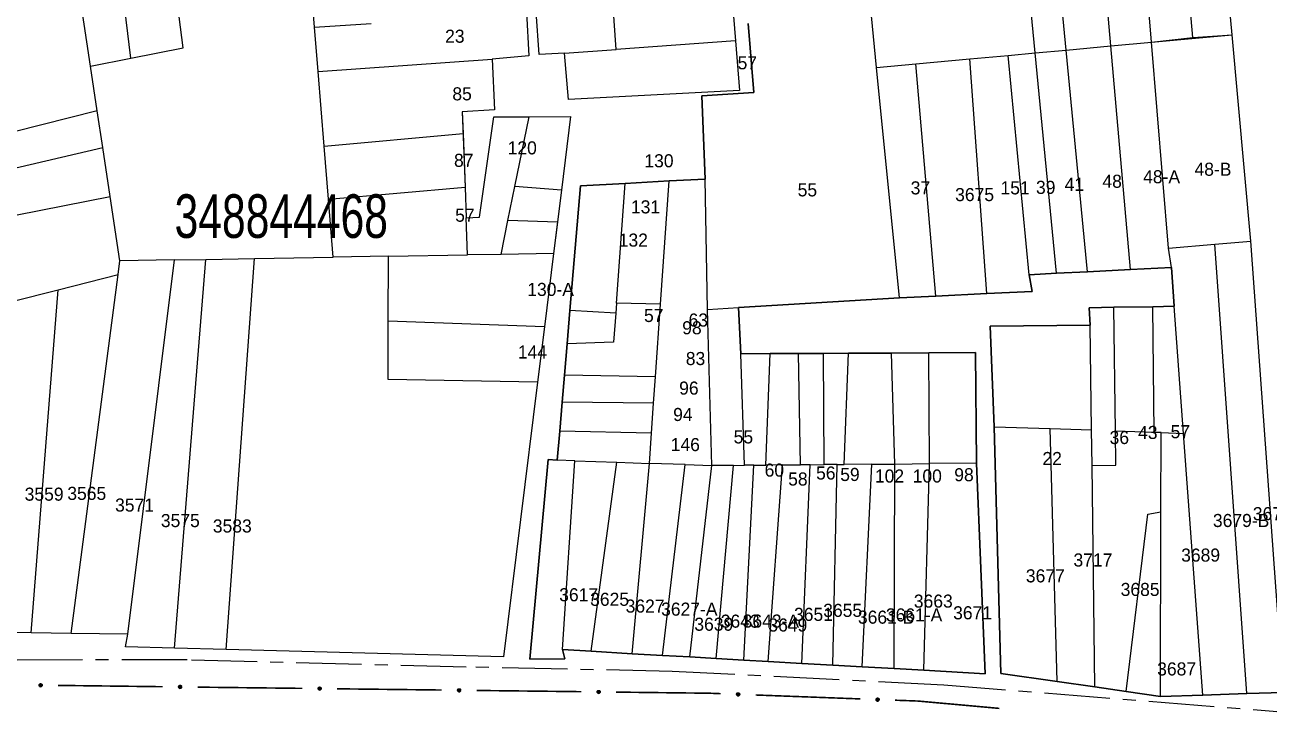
# Model space of a CAD drawing. Extents: x 203851 to 204958, y 4839055 to 4839989.
# Drawn here: x 204450.1 to 204592.8, y 4839189.3 to 4839267.4 of the extents above; entities that cross this region are included whole.
import ezdxf
from ezdxf.enums import TextEntityAlignment as Align

# ---------------------------------------------------------------- set-up
doc = ezdxf.new("R2010")
doc.units = 0
doc.header["$LTSCALE"] = 1.5
doc.header["$MEASUREMENT"] = 0
doc.linetypes.add('TRACO_13', pattern=[8, 5, -1, 1, -1])
for name, color, linetype in [('CD_MALHA_LOTES', 7, 'CONTINUOUS'), ('CD_TXT_QUADRA', 2, 'CONTINUOUS'), ('RU-QUADRA', 210, 'CONTINUOUS'), ('SV-EIXO-RUA-PAV', 20, 'CONTINUOUS'), ('SV-RUA-NAO-PAV', 7, 'CONTINUOUS'), ('Th_NmrPort', 1, 'CONTINUOUS')]:
    doc.layers.add(name, color=color, linetype=linetype)
doc.styles.add('ARIAL', font='ARIAL.SHX')

msp = doc.modelspace()

# ---------------------------------------------------------------- linework, layer by layer
at = {"layer": 'CD_MALHA_LOTES', "linetype": 'Continuous', "flags": 128}
for points in [[(204579.28, 4839265.37), (204574.33, 4839325.18)], [(204584.02, 4839265.94), (204578.8, 4839325.6)], [(204565.95, 4839264.15), (204560.18, 4839323.87)], [(204569.5, 4839264.48), (204563.76, 4839324.2)], [(204574.62, 4839264.95), (204569.36, 4839324.72)], [(204483.3, 4839267.09), (204479.33, 4839316.2)], [(204462.22, 4839263.55), (204456.09, 4839314.14)], [(204468.21, 4839264.75), (204461.81, 4839314.65)], [(204457.61, 4839262.62), (204450.12, 4839312.37)], [(204531.05, 4839272.18), (204531.58, 4839265.53)], [(204588.52, 4839266.22), (204588.06, 4839271.19)], [(204517.88, 4839264.54), (204517.53, 4839269.46)], [(204507.62, 4839268.78), (204507.87, 4839263.83)], [(204509.04, 4839263.98), (204508.72, 4839268.87)], [(204547.74, 4839262.47), (204547.15, 4839268.4)], [(204483.3, 4839267.09), (204489.8, 4839267.54)], [(204483.71, 4839262.03), (204483.3, 4839267.09)], [(204528.1, 4839249.68), (204527.7, 4839259.23), (204533.69, 4839259.62), (204533.01, 4839267.51)], [(204531.58, 4839265.53), (204517.88, 4839264.54)], [(204531.58, 4839265.53), (204532.04, 4839259.86)], [(204574.62, 4839264.95), (204579.28, 4839265.37)], [(204579.28, 4839265.37), (204588.52, 4839266.22)], [(204579.28, 4839265.37), (204584.02, 4839265.94)], [(204581.23, 4839241.75), (204579.28, 4839265.37)], [(204584.02, 4839265.94), (204588.52, 4839266.22)], [(204590.67, 4839242.56), (204588.52, 4839266.22)], [(204462.22, 4839263.55), (204468.21, 4839264.75)], [(204507.87, 4839263.83), (204503.67, 4839263.44)], [(204511.96, 4839264.11), (204509.04, 4839263.98)], [(204511.96, 4839264.11), (204517.88, 4839264.54)], [(204512.41, 4839258.81), (204511.96, 4839264.11)], [(204558.43, 4839263.46), (204562.83, 4839263.86)], [(204562.83, 4839263.86), (204565.95, 4839264.15)], [(204565.24, 4839238.71), (204562.83, 4839263.86)], [(204565.95, 4839264.15), (204569.5, 4839264.48)], [(204568.39, 4839238.87), (204565.95, 4839264.15)], [(204569.5, 4839264.48), (204574.62, 4839264.95)], [(204571.94, 4839239.05), (204569.5, 4839264.48)], [(204576.88, 4839239.29), (204574.62, 4839264.95)], [(204457.61, 4839262.62), (204462.22, 4839263.55)], [(204458.38, 4839257.52), (204457.61, 4839262.62)], [(204483.71, 4839262.03), (204503.67, 4839263.44)], [(204503.67, 4839263.44), (204503.93, 4839257.62)], [(204547.74, 4839262.47), (204552.26, 4839262.89)], [(204550.39, 4839236.06), (204547.74, 4839262.47)], [(204552.26, 4839262.89), (204558.43, 4839263.46)], [(204554.55, 4839236.26), (204552.26, 4839262.89)], [(204560.39, 4839236.54), (204558.43, 4839263.46)], [(204484.4, 4839253.46), (204483.71, 4839262.03)], [(204532.04, 4839259.86), (204512.41, 4839258.81)], [(204458.38, 4839257.52), (204448.85, 4839255.1)], [(204459.02, 4839253.29), (204458.38, 4839257.52)], [(204503.93, 4839257.62), (204500.24, 4839257.4)], [(204500.24, 4839257.4), (204500.33, 4839254.92)], [(204502.22, 4839245.29), (204503.85, 4839256.81)], [(204503.85, 4839256.81), (204507.89, 4839256.82)], [(204506.27, 4839248.81), (204507.89, 4839256.82)], [(204507.89, 4839256.82), (204512.65, 4839256.84)], [(204512.65, 4839256.84), (204511.6, 4839248.39)], [(204484.4, 4839253.46), (204500.33, 4839254.92)], [(204500.33, 4839254.92), (204500.55, 4839248.75)], [(204402.59, 4839240.11), (204459.02, 4839253.29)], [(204459.86, 4839247.69), (204459.02, 4839253.29)], [(204484.89, 4839247.39), (204484.4, 4839253.46)], [(204518.93, 4839249.18), (204523.98, 4839249.46)], [(204522.97, 4839235.33), (204523.98, 4839249.46)], [(204523.98, 4839249.46), (204528.1, 4839249.68)], [(204528.36, 4839234.71), (204528.1, 4839249.68)], [(204484.89, 4839247.39), (204500.55, 4839248.75)], [(204500.55, 4839248.75), (204500.68, 4839245.25)], [(204505.48, 4839244.92), (204506.27, 4839248.81)], [(204511.6, 4839248.39), (204506.27, 4839248.81)], [(204511.6, 4839248.39), (204511.15, 4839244.74)], [(204512.59, 4839234.61), (204513.81, 4839248.91), (204518.93, 4839249.18)], [(204517.92, 4839235.46), (204518.93, 4839249.18)], [(204403.01, 4839236.49), (204459.86, 4839247.69)], [(204460.97, 4839240.31), (204459.86, 4839247.69)], [(204485.43, 4839240.72), (204484.89, 4839247.39)], [(204500.68, 4839245.25), (204502.22, 4839245.29)], [(204500.84, 4839240.97), (204500.68, 4839245.25)], [(204504.7, 4839241.03), (204505.48, 4839244.92)], [(204511.15, 4839244.74), (204505.48, 4839244.92)], [(204511.15, 4839244.74), (204510.7, 4839241.13)], [(204586.55, 4839242.21), (204590.67, 4839242.56)], [(204594.41, 4839190.79), (204590.67, 4839242.56)], [(204491.76, 4839240.82), (204500.84, 4839240.97)], [(204504.7, 4839241.03), (204500.84, 4839240.97)], [(204510.7, 4839241.13), (204504.7, 4839241.03)], [(204510.7, 4839241.13), (204509.66, 4839232.73)], [(204581.23, 4839241.75), (204586.55, 4839242.21)], [(204581.58, 4839239.53), (204581.23, 4839241.75)], [(204590.21, 4839190.65), (204586.55, 4839242.21)], [(204460.77, 4839238.72), (204460.97, 4839240.31)], [(204467.22, 4839240.41), (204460.97, 4839240.31)], [(204461.88, 4839197.45), (204467.22, 4839240.41)], [(204467.22, 4839240.41), (204470.82, 4839240.47)], [(204467.25, 4839195.88), (204470.82, 4839240.47)], [(204470.82, 4839240.47), (204476.41, 4839240.57)], [(204473.15, 4839195.72), (204476.41, 4839240.57)], [(204476.41, 4839240.57), (204485.43, 4839240.72)], [(204491.76, 4839240.82), (204485.43, 4839240.72)], [(204491.74, 4839233.38), (204491.76, 4839240.82)], [(204581.58, 4839239.53), (204576.88, 4839239.29)], [(204581.87, 4839235.08), (204581.58, 4839239.53)], [(204453.9, 4839236.97), (204460.77, 4839238.72)], [(204455.4, 4839197.55), (204460.77, 4839238.72)], [(204565.24, 4839238.71), (204565.58, 4839236.8), (204560.39, 4839236.54)], [(204568.39, 4839238.87), (204565.24, 4839238.71)], [(204571.94, 4839239.05), (204568.39, 4839238.87)], [(204576.88, 4839239.29), (204571.94, 4839239.05)], [(204448.58, 4839235.62), (204453.9, 4839236.97)], [(204450.81, 4839197.62), (204453.9, 4839236.97)], [(204517.92, 4839235.46), (204517.83, 4839234.28)], [(204522.97, 4839235.33), (204517.92, 4839235.46)], [(204522.38, 4839226.98), (204522.97, 4839235.33)], [(204550.39, 4839236.06), (204531.91, 4839234.93)], [(204554.55, 4839236.26), (204550.39, 4839236.06)], [(204560.39, 4839236.54), (204554.55, 4839236.26)], [(204512.26, 4839230.79), (204512.59, 4839234.61)], [(204517.83, 4839234.28), (204517.59, 4839230.98), (204512.26, 4839230.79)], [(204517.83, 4839234.28), (204512.59, 4839234.61)], [(204528.36, 4839234.71), (204531.91, 4839234.93)], [(204528.84, 4839216.81), (204528.36, 4839234.71)], [(204531.91, 4839234.93), (204532.17, 4839229.63)], [(204572.26, 4839232.9), (204572.12, 4839234.92), (204574.97, 4839234.97)], [(204574.97, 4839234.97), (204579.45, 4839235.04)], [(204575.15, 4839220.77), (204574.97, 4839234.97)], [(204579.45, 4839235.04), (204581.87, 4839235.08)], [(204579.59, 4839220.62), (204579.45, 4839235.04)], [(204582.95, 4839220.5), (204581.87, 4839235.08)], [(204491.72, 4839226.7), (204491.74, 4839233.38)], [(204509.66, 4839232.73), (204491.74, 4839233.38)], [(204509.66, 4839232.73), (204508.87, 4839226.38)], [(204560.76, 4839232.79), (204572.26, 4839232.9)], [(204561.23, 4839221.27), (204560.76, 4839232.79)], [(204572.41, 4839220.91), (204572.26, 4839232.9)], [(204511.95, 4839227.17), (204512.26, 4839230.79)], [(204532.17, 4839229.63), (204535.55, 4839229.65)], [(204532.59, 4839216.84), (204532.17, 4839229.63)], [(204535.04, 4839216.86), (204535.55, 4839229.65)], [(204535.55, 4839229.65), (204538.79, 4839229.67)], [(204538.79, 4839229.67), (204541.68, 4839229.68)], [(204539.04, 4839216.9), (204538.79, 4839229.67)], [(204541.68, 4839229.68), (204544.54, 4839229.7)], [(204541.74, 4839216.92), (204541.68, 4839229.68)], [(204544.05, 4839216.94), (204544.54, 4839229.7)], [(204544.54, 4839229.7), (204549.47, 4839229.72)], [(204549.47, 4839229.72), (204553.73, 4839229.74)], [(204549.84, 4839216.99), (204549.47, 4839229.72)], [(204553.73, 4839229.74), (204559.08, 4839229.77)], [(204553.8, 4839217.03), (204553.73, 4839229.74)], [(204559.08, 4839229.77), (204559.19, 4839217.08)], [(204508.87, 4839226.38), (204491.72, 4839226.7)], [(204511.69, 4839224.08), (204511.95, 4839227.17)], [(204522.38, 4839226.98), (204511.95, 4839227.17)], [(204522.16, 4839223.96), (204522.38, 4839226.98)], [(204508.87, 4839226.38), (204504.97, 4839194.88)], [(204511.41, 4839220.74), (204511.69, 4839224.08)], [(204522.16, 4839223.96), (204511.69, 4839224.08)], [(204521.92, 4839220.51), (204522.16, 4839223.96)], [(204568.47, 4839192.03), (204562, 4839192.95), (204561.23, 4839221.27)], [(204561.23, 4839221.27), (204567.67, 4839221.06)], [(204567.67, 4839221.06), (204572.41, 4839220.91)], [(204568.47, 4839192.03), (204567.67, 4839221.06)], [(204572.46, 4839216.81), (204572.41, 4839220.91)], [(204511.12, 4839217.43), (204511.41, 4839220.74)], [(204521.92, 4839220.51), (204511.41, 4839220.74)], [(204521.7, 4839217.06), (204521.92, 4839220.51)], [(204572.46, 4839216.81), (204575.2, 4839216.87), (204575.15, 4839220.77)], [(204579.59, 4839220.62), (204575.15, 4839220.77)], [(204580.37, 4839220.59), (204579.59, 4839220.62)], [(204580.35, 4839211.52), (204580.37, 4839220.59)], [(204580.37, 4839220.59), (204582.95, 4839220.5)], [(204585.17, 4839190.48), (204582.95, 4839220.5)], [(204508, 4839194.6), (204510.07, 4839217.51), (204511.12, 4839217.43)], [(204513.14, 4839217.36), (204511.12, 4839217.43)], [(204511.73, 4839195.69), (204513.14, 4839217.36)], [(204513.14, 4839217.36), (204517.95, 4839217.19)], [(204515.03, 4839195.5), (204517.95, 4839217.19)], [(204517.95, 4839217.19), (204521.7, 4839217.06)], [(204519.73, 4839195.23), (204521.7, 4839217.03)], [(204525.8, 4839216.92), (204521.7, 4839217.06)], [(204521.7, 4839217.03), (204521.7, 4839217.06)], [(204523.19, 4839195.03), (204525.8, 4839216.92)], [(204525.8, 4839216.92), (204528.84, 4839216.81)], [(204526.35, 4839194.85), (204528.84, 4839216.81)], [(204531.34, 4839216.83), (204528.84, 4839216.81)], [(204529.34, 4839194.68), (204531.34, 4839216.83)], [(204531.34, 4839216.83), (204532.59, 4839216.84)], [(204532.53, 4839194.5), (204533.69, 4839216.85)], [(204533.69, 4839216.85), (204532.59, 4839216.84)], [(204533.69, 4839216.85), (204535.04, 4839216.86)], [(204536.95, 4839216.88), (204535.04, 4839216.86)], [(204535.33, 4839194.34), (204536.95, 4839216.88)], [(204536.95, 4839216.88), (204539.04, 4839216.9)], [(204540.14, 4839216.91), (204539.04, 4839216.9)], [(204539.16, 4839194.12), (204540.14, 4839216.91)], [(204540.14, 4839216.91), (204541.74, 4839216.92)], [(204543.24, 4839216.94), (204541.74, 4839216.92)], [(204542.74, 4839193.91), (204543.24, 4839216.94)], [(204543.24, 4839216.94), (204544.05, 4839216.94)], [(204547.2, 4839216.97), (204544.05, 4839216.94)], [(204546.08, 4839193.72), (204547.2, 4839216.97)], [(204547.2, 4839216.97), (204549.84, 4839216.99)], [(204549.78, 4839193.51), (204549.84, 4839216.99)], [(204549.84, 4839216.99), (204553.8, 4839217.03)], [(204559.19, 4839217.08), (204560.2, 4839192.91), (204553.18, 4839193.32)], [(204553.18, 4839193.32), (204553.8, 4839217.03)], [(204559.19, 4839217.08), (204553.8, 4839217.03)], [(204572.78, 4839191.41), (204572.46, 4839216.81)], [(204576.38, 4839190.89), (204578.87, 4839211.24), (204580.35, 4839211.52)], [(204580.31, 4839190.32), (204580.35, 4839211.52)], [(204450.81, 4839197.62), (204446.23, 4839197.69)], [(204455.4, 4839197.55), (204450.81, 4839197.62)], [(204461.88, 4839197.45), (204455.4, 4839197.55)], [(204461.61, 4839196.03), (204461.88, 4839197.45)], [(204467.25, 4839195.88), (204461.61, 4839196.03)], [(204473.15, 4839195.72), (204467.25, 4839195.88)], [(204504.97, 4839194.88), (204473.15, 4839195.72)], [(204511.73, 4839195.69), (204512, 4839194.63), (204508, 4839194.6)], [(204515.03, 4839195.5), (204511.73, 4839195.69)], [(204519.73, 4839195.23), (204515.03, 4839195.5)], [(204523.19, 4839195.03), (204519.73, 4839195.23)], [(204526.35, 4839194.85), (204523.19, 4839195.03)], [(204529.34, 4839194.68), (204526.35, 4839194.85)], [(204532.53, 4839194.5), (204529.34, 4839194.68)], [(204535.33, 4839194.34), (204532.53, 4839194.5)], [(204539.16, 4839194.12), (204535.33, 4839194.34)], [(204542.74, 4839193.91), (204539.16, 4839194.12)], [(204546.08, 4839193.72), (204542.74, 4839193.91)], [(204549.78, 4839193.51), (204546.08, 4839193.72)], [(204553.18, 4839193.32), (204549.78, 4839193.51)], [(204572.78, 4839191.41), (204568.47, 4839192.03)], [(204576.38, 4839190.89), (204572.78, 4839191.41)], [(204580.31, 4839190.32), (204576.38, 4839190.89)], [(204585.17, 4839190.48), (204580.31, 4839190.32)], [(204590.21, 4839190.65), (204585.17, 4839190.48)], [(204594.41, 4839190.79), (204590.21, 4839190.65)]]:
    msp.add_lwpolyline(points, dxfattribs=at)
at = {"layer": 'RU-QUADRA', "linetype": 'Continuous', "flags": 128}
for points in [[(204531.05, 4839272.18), (204531.58, 4839265.53), (204532.04, 4839259.86), (204512.41, 4839258.81), (204511.96, 4839264.11), (204509.04, 4839263.98), (204508.72, 4839268.87)], [(204507.62, 4839268.78), (204507.87, 4839263.83), (204503.67, 4839263.44), (204503.93, 4839257.62), (204500.24, 4839257.4), (204500.55, 4839248.75), (204500.68, 4839245.25), (204502.22, 4839245.29), (204503.85, 4839256.81), (204507.89, 4839256.82), (204512.65, 4839256.84), (204511.6, 4839248.39), (204510.7, 4839241.13), (204509.66, 4839232.73), (204508.87, 4839226.38), (204504.97, 4839194.88), (204473.15, 4839195.72), (204467.25, 4839195.88), (204461.61, 4839196.03), (204461.88, 4839197.45), (204455.4, 4839197.55), (204450.81, 4839197.62), (204446.23, 4839197.69)], [(204533.01, 4839267.51), (204533.69, 4839259.62), (204527.7, 4839259.23), (204528.1, 4839249.68), (204523.98, 4839249.46), (204518.93, 4839249.18), (204513.81, 4839248.91), (204512.59, 4839234.61), (204512.26, 4839230.79), (204511.95, 4839227.17), (204511.69, 4839224.08), (204511.41, 4839220.74), (204511.12, 4839217.43), (204510.07, 4839217.51), (204508, 4839194.6), (204512, 4839194.63), (204511.73, 4839195.69), (204515.03, 4839195.5), (204519.73, 4839195.23), (204523.19, 4839195.03), (204526.35, 4839194.85), (204529.34, 4839194.68), (204532.53, 4839194.5), (204535.33, 4839194.34), (204539.16, 4839194.12), (204542.74, 4839193.91), (204546.08, 4839193.72), (204549.78, 4839193.51), (204553.18, 4839193.32), (204560.2, 4839192.91), (204559.19, 4839217.08), (204559.08, 4839229.77), (204553.73, 4839229.74), (204549.47, 4839229.72), (204544.54, 4839229.7), (204541.68, 4839229.68), (204538.79, 4839229.67), (204535.55, 4839229.65), (204532.17, 4839229.63), (204531.91, 4839234.93), (204550.39, 4839236.06), (204554.55, 4839236.26), (204560.39, 4839236.54), (204565.58, 4839236.8), (204565.24, 4839238.71), (204568.39, 4839238.87), (204571.94, 4839239.05), (204576.88, 4839239.29), (204581.58, 4839239.53), (204581.87, 4839235.08), (204579.45, 4839235.04), (204574.97, 4839234.97), (204572.12, 4839234.92), (204572.26, 4839232.9), (204560.76, 4839232.79), (204561.23, 4839221.27), (204562, 4839192.95), (204568.47, 4839192.03), (204572.78, 4839191.41), (204576.38, 4839190.89), (204580.31, 4839190.32), (204585.17, 4839190.48), (204590.21, 4839190.65), (204594.41, 4839190.79)]]:
    msp.add_lwpolyline(points, dxfattribs=at)
at = {"layer": 'SV-EIXO-RUA-PAV'}
for points in [[(204451.74, 4839191.72), (204451.78, 4839191.76), (204451.81, 4839191.78), (204451.85, 4839191.79), (204451.88, 4839191.79), (204451.92, 4839191.79), (204451.95, 4839191.78), (204451.99, 4839191.75), (204452.02, 4839191.72), (204452.04, 4839191.68), (204452.06, 4839191.65), (204452.06, 4839191.61), (204452.06, 4839191.58), (204452.04, 4839191.54), (204452.02, 4839191.51), (204451.99, 4839191.47), (204451.95, 4839191.45), (204451.91, 4839191.44), (204451.88, 4839191.44), (204451.84, 4839191.44), (204451.81, 4839191.45), (204451.77, 4839191.47), (204451.74, 4839191.51), (204451.72, 4839191.55), (204451.71, 4839191.58), (204451.71, 4839191.62), (204451.71, 4839191.65), (204451.72, 4839191.69), (204451.74, 4839191.72)], [(204467.74, 4839191.53), (204467.77, 4839191.56), (204467.81, 4839191.59), (204467.85, 4839191.6), (204467.88, 4839191.6), (204467.92, 4839191.6), (204467.95, 4839191.58), (204467.99, 4839191.56), (204468.02, 4839191.53), (204468.04, 4839191.49), (204468.05, 4839191.45), (204468.06, 4839191.42), (204468.05, 4839191.39), (204468.04, 4839191.35), (204468.02, 4839191.31), (204467.98, 4839191.28), (204467.95, 4839191.26), (204467.91, 4839191.25), (204467.88, 4839191.25), (204467.84, 4839191.25), (204467.81, 4839191.26), (204467.77, 4839191.28), (204467.74, 4839191.32), (204467.72, 4839191.35), (204467.71, 4839191.39), (204467.7, 4839191.42), (204467.71, 4839191.46), (204467.72, 4839191.49), (204467.74, 4839191.53)], [(204483.74, 4839191.34), (204483.77, 4839191.37), (204483.81, 4839191.4), (204483.85, 4839191.41), (204483.88, 4839191.41), (204483.92, 4839191.4), (204483.95, 4839191.39), (204483.99, 4839191.37), (204484.02, 4839191.34), (204484.04, 4839191.3), (204484.05, 4839191.26), (204484.06, 4839191.23), (204484.05, 4839191.19), (204484.04, 4839191.16), (204484.02, 4839191.12), (204483.98, 4839191.09), (204483.95, 4839191.07), (204483.91, 4839191.06), (204483.88, 4839191.05), (204483.84, 4839191.06), (204483.81, 4839191.07), (204483.77, 4839191.09), (204483.74, 4839191.13), (204483.71, 4839191.16), (204483.7, 4839191.2), (204483.7, 4839191.23), (204483.71, 4839191.27), (204483.72, 4839191.3), (204483.74, 4839191.34)], [(204499.74, 4839191.15), (204499.77, 4839191.18), (204499.81, 4839191.2), (204499.85, 4839191.21), (204499.88, 4839191.21), (204499.91, 4839191.21), (204499.95, 4839191.2), (204499.98, 4839191.18), (204500.02, 4839191.15), (204500.04, 4839191.11), (204500.05, 4839191.07), (204500.06, 4839191.04), (204500.05, 4839191), (204500.04, 4839190.97), (204500.02, 4839190.93), (204499.98, 4839190.9), (204499.95, 4839190.87), (204499.91, 4839190.86), (204499.87, 4839190.86), (204499.84, 4839190.87), (204499.8, 4839190.88), (204499.77, 4839190.9), (204499.74, 4839190.93), (204499.71, 4839190.97), (204499.7, 4839191), (204499.7, 4839191.04), (204499.7, 4839191.08), (204499.71, 4839191.11), (204499.74, 4839191.15)], [(204515.74, 4839190.95), (204515.77, 4839190.99), (204515.81, 4839191.01), (204515.84, 4839191.02), (204515.88, 4839191.02), (204515.91, 4839191.02), (204515.95, 4839191.01), (204515.98, 4839190.99), (204516.02, 4839190.95), (204516.04, 4839190.91), (204516.05, 4839190.88), (204516.05, 4839190.84), (204516.05, 4839190.81), (204516.04, 4839190.77), (204516.02, 4839190.74), (204515.98, 4839190.7), (204515.94, 4839190.68), (204515.91, 4839190.67), (204515.87, 4839190.67), (204515.84, 4839190.67), (204515.8, 4839190.69), (204515.77, 4839190.71), (204515.73, 4839190.74), (204515.71, 4839190.78), (204515.7, 4839190.81), (204515.7, 4839190.85), (204515.7, 4839190.88), (204515.71, 4839190.92), (204515.74, 4839190.95)], [(204531.74, 4839190.68), (204531.77, 4839190.72), (204531.81, 4839190.74), (204531.85, 4839190.75), (204531.88, 4839190.75), (204531.91, 4839190.74), (204531.95, 4839190.73), (204531.98, 4839190.71), (204532.02, 4839190.68), (204532.04, 4839190.64), (204532.05, 4839190.6), (204532.05, 4839190.56), (204532.05, 4839190.53), (204532.03, 4839190.5), (204532.01, 4839190.46), (204531.97, 4839190.43), (204531.94, 4839190.41), (204531.9, 4839190.4), (204531.87, 4839190.4), (204531.83, 4839190.4), (204531.8, 4839190.41), (204531.76, 4839190.44), (204531.73, 4839190.47), (204531.71, 4839190.51), (204531.7, 4839190.54), (204531.7, 4839190.58), (204531.7, 4839190.61), (204531.71, 4839190.65), (204531.74, 4839190.68)], [(204547.73, 4839190.08), (204547.76, 4839190.12), (204547.8, 4839190.14), (204547.83, 4839190.15), (204547.87, 4839190.15), (204547.9, 4839190.14), (204547.94, 4839190.13), (204547.97, 4839190.11), (204548.01, 4839190.07), (204548.03, 4839190.03), (204548.04, 4839190), (204548.04, 4839189.96), (204548.04, 4839189.93), (204548.02, 4839189.89), (204548, 4839189.86), (204547.96, 4839189.83), (204547.93, 4839189.8), (204547.89, 4839189.8), (204547.85, 4839189.79), (204547.82, 4839189.8), (204547.79, 4839189.81), (204547.75, 4839189.83), (204547.72, 4839189.87), (204547.7, 4839189.91), (204547.69, 4839189.94), (204547.69, 4839189.98), (204547.69, 4839190.01), (204547.7, 4839190.05), (204547.73, 4839190.08)]]:
    msp.add_lwpolyline(points, close=True, dxfattribs=at)
for points in [[(204451.71, 4839191.65), (204452.04, 4839191.68)], [(204451.71, 4839191.63), (204452.05, 4839191.67)], [(204451.71, 4839191.62), (204452.06, 4839191.65)], [(204451.71, 4839191.6), (204452.06, 4839191.63)], [(204451.71, 4839191.58), (204452.06, 4839191.61)], [(204451.72, 4839191.69), (204452.02, 4839191.72)], [(204451.72, 4839191.67), (204452.03, 4839191.7)], [(204451.72, 4839191.56), (204452.05, 4839191.59)], [(204451.72, 4839191.55), (204452.06, 4839191.58)], [(204451.73, 4839191.7), (204452, 4839191.74)], [(204451.73, 4839191.53), (204452.04, 4839191.56)], [(204451.74, 4839191.72), (204451.99, 4839191.75)], [(204451.74, 4839191.51), (204452.04, 4839191.54)], [(204451.76, 4839191.74), (204451.96, 4839191.77)], [(204451.76, 4839191.49), (204452.03, 4839191.52)], [(204451.77, 4839191.47), (204452.02, 4839191.51)], [(204451.78, 4839191.76), (204451.95, 4839191.78)], [(204451.8, 4839191.77), (204451.93, 4839191.78)], [(204451.8, 4839191.47), (204452, 4839191.49)], [(204451.81, 4839191.78), (204451.92, 4839191.79)], [(204451.81, 4839191.45), (204451.99, 4839191.47)], [(204451.83, 4839191.45), (204451.96, 4839191.46)], [(204451.84, 4839191.44), (204451.95, 4839191.45)], [(204467.7, 4839191.42), (204468.05, 4839191.45)], [(204467.71, 4839191.46), (204468.04, 4839191.49)], [(204467.71, 4839191.44), (204468.04, 4839191.47)], [(204467.71, 4839191.41), (204468.05, 4839191.43)], [(204467.71, 4839191.39), (204468.06, 4839191.42)], [(204467.71, 4839191.37), (204468.05, 4839191.4)], [(204467.72, 4839191.49), (204468.02, 4839191.53)], [(204467.72, 4839191.48), (204468.03, 4839191.51)], [(204467.72, 4839191.35), (204468.05, 4839191.39)], [(204467.73, 4839191.51), (204468, 4839191.54)], [(204467.73, 4839191.33), (204468.04, 4839191.37)], [(204467.74, 4839191.53), (204467.99, 4839191.56)], [(204467.74, 4839191.32), (204468.04, 4839191.35)], [(204467.76, 4839191.55), (204467.96, 4839191.57)], [(204467.76, 4839191.3), (204468.03, 4839191.33)], [(204467.77, 4839191.56), (204467.95, 4839191.58)], [(204467.77, 4839191.28), (204468.02, 4839191.31)], [(204467.79, 4839191.27), (204467.99, 4839191.3)], [(204467.8, 4839191.58), (204467.93, 4839191.59)], [(204467.81, 4839191.59), (204467.92, 4839191.6)], [(204467.81, 4839191.26), (204467.98, 4839191.28)], [(204467.83, 4839191.26), (204467.96, 4839191.27)], [(204467.84, 4839191.25), (204467.95, 4839191.26)], [(204483.7, 4839191.23), (204484.05, 4839191.26)], [(204483.7, 4839191.2), (204484.06, 4839191.23)], [(204483.71, 4839191.27), (204484.04, 4839191.3)], [(204483.71, 4839191.25), (204484.04, 4839191.28)], [(204483.71, 4839191.21), (204484.05, 4839191.24)], [(204483.71, 4839191.18), (204484.05, 4839191.21)], [(204483.71, 4839191.16), (204484.05, 4839191.19)], [(204483.72, 4839191.3), (204484.02, 4839191.34)], [(204483.72, 4839191.28), (204484.03, 4839191.32)], [(204483.73, 4839191.32), (204484, 4839191.35)], [(204483.73, 4839191.14), (204484.04, 4839191.17)], [(204483.74, 4839191.34), (204483.99, 4839191.37)], [(204483.74, 4839191.13), (204484.04, 4839191.16)], [(204483.76, 4839191.36), (204483.96, 4839191.38)], [(204483.76, 4839191.11), (204484.03, 4839191.14)], [(204483.77, 4839191.37), (204483.95, 4839191.39)], [(204483.77, 4839191.09), (204484.02, 4839191.12)], [(204483.79, 4839191.39), (204483.92, 4839191.4)], [(204483.79, 4839191.08), (204483.99, 4839191.1)], [(204483.81, 4839191.4), (204483.92, 4839191.4)], [(204483.81, 4839191.07), (204483.98, 4839191.09)], [(204483.83, 4839191.06), (204483.96, 4839191.08)], [(204483.84, 4839191.06), (204483.95, 4839191.07)], [(204499.7, 4839191.08), (204500.04, 4839191.11)], [(204499.7, 4839191.04), (204500.05, 4839191.07)], [(204499.7, 4839191), (204500.06, 4839191.04)], [(204499.71, 4839191.11), (204500.02, 4839191.15)], [(204499.71, 4839191.09), (204500.03, 4839191.13)], [(204499.71, 4839191.06), (204500.04, 4839191.09)], [(204499.71, 4839191.02), (204500.05, 4839191.05)], [(204499.71, 4839190.99), (204500.05, 4839191.02)], [(204499.71, 4839190.97), (204500.05, 4839191)], [(204499.73, 4839191.13), (204500, 4839191.16)], [(204499.73, 4839190.95), (204500.04, 4839190.98)], [(204499.74, 4839191.15), (204499.98, 4839191.18)], [(204499.74, 4839190.93), (204500.04, 4839190.97)], [(204499.76, 4839191.16), (204499.96, 4839191.19)], [(204499.76, 4839190.92), (204500.03, 4839190.95)], [(204499.77, 4839191.18), (204499.95, 4839191.2)], [(204499.77, 4839190.9), (204500.02, 4839190.93)], [(204499.79, 4839191.19), (204499.92, 4839191.21)], [(204499.79, 4839190.89), (204499.99, 4839190.91)], [(204499.8, 4839190.88), (204499.98, 4839190.9)], [(204499.81, 4839191.2), (204499.91, 4839191.21)], [(204515.7, 4839190.88), (204516.04, 4839190.91)], [(204515.71, 4839190.92), (204516.02, 4839190.95)], [(204515.71, 4839190.9), (204516.02, 4839190.93)], [(204515.71, 4839190.87), (204516.04, 4839190.9)], [(204515.73, 4839190.94), (204516, 4839190.97)], [(204515.74, 4839190.95), (204515.98, 4839190.99)], [(204515.76, 4839190.97), (204515.96, 4839191)], [(204515.77, 4839190.99), (204515.95, 4839191.01)], [(204515.79, 4839191), (204515.92, 4839191.01)], [(204515.81, 4839191.01), (204515.91, 4839191.02)], [(204499.83, 4839190.87), (204499.96, 4839190.88)], [(204499.84, 4839190.87), (204499.95, 4839190.87)], [(204515.7, 4839190.85), (204516.05, 4839190.88)], [(204515.7, 4839190.83), (204516.05, 4839190.86)], [(204515.7, 4839190.81), (204516.05, 4839190.84)], [(204515.71, 4839190.79), (204516.05, 4839190.83)], [(204515.71, 4839190.78), (204516.05, 4839190.81)], [(204515.73, 4839190.76), (204516.04, 4839190.79)], [(204515.73, 4839190.74), (204516.04, 4839190.77)], [(204515.75, 4839190.73), (204516.02, 4839190.76)], [(204515.77, 4839190.71), (204516.02, 4839190.74)], [(204515.79, 4839190.7), (204515.99, 4839190.72)], [(204515.8, 4839190.69), (204515.98, 4839190.7)], [(204515.83, 4839190.68), (204515.96, 4839190.69)], [(204515.84, 4839190.67), (204515.94, 4839190.68)], [(204531.7, 4839190.61), (204532.04, 4839190.64)], [(204531.7, 4839190.6), (204532.04, 4839190.62)], [(204531.7, 4839190.58), (204532.05, 4839190.6)], [(204531.7, 4839190.56), (204532.05, 4839190.58)], [(204531.7, 4839190.54), (204532.05, 4839190.56)], [(204531.71, 4839190.65), (204532.02, 4839190.68)], [(204531.71, 4839190.63), (204532.02, 4839190.66)], [(204531.71, 4839190.52), (204532.05, 4839190.55)], [(204531.71, 4839190.51), (204532.05, 4839190.53)], [(204531.72, 4839190.49), (204532.03, 4839190.51)], [(204531.73, 4839190.66), (204532, 4839190.69)], [(204531.73, 4839190.47), (204532.03, 4839190.5)], [(204531.74, 4839190.68), (204531.98, 4839190.71)], [(204531.75, 4839190.45), (204532.02, 4839190.48)], [(204531.76, 4839190.7), (204531.96, 4839190.72)], [(204531.76, 4839190.44), (204532.01, 4839190.46)], [(204531.77, 4839190.72), (204531.95, 4839190.73)], [(204531.78, 4839190.43), (204531.98, 4839190.44)], [(204531.79, 4839190.73), (204531.92, 4839190.74)], [(204531.8, 4839190.41), (204531.97, 4839190.43)], [(204531.81, 4839190.74), (204531.91, 4839190.74)], [(204531.82, 4839190.41), (204531.95, 4839190.42)], [(204531.83, 4839190.4), (204531.94, 4839190.41)], [(204547.69, 4839190.01), (204548.03, 4839190.03)], [(204547.69, 4839190), (204548.03, 4839190.02)], [(204547.69, 4839189.98), (204548.04, 4839190)], [(204547.69, 4839189.96), (204548.04, 4839189.98)], [(204547.69, 4839189.94), (204548.04, 4839189.96)], [(204547.69, 4839189.92), (204548.03, 4839189.95)], [(204547.7, 4839190.05), (204548.01, 4839190.07)], [(204547.7, 4839190.03), (204548.01, 4839190.05)], [(204547.7, 4839189.91), (204548.04, 4839189.93)], [(204547.71, 4839190.06), (204547.99, 4839190.09)], [(204547.71, 4839189.89), (204548.02, 4839189.91)], [(204547.72, 4839189.87), (204548.02, 4839189.89)], [(204547.73, 4839190.08), (204547.97, 4839190.11)], [(204547.74, 4839189.85), (204548.01, 4839189.88)], [(204547.75, 4839190.1), (204547.95, 4839190.12)], [(204547.75, 4839189.83), (204548, 4839189.86)], [(204547.76, 4839190.12), (204547.94, 4839190.13)], [(204547.77, 4839189.82), (204547.97, 4839189.84)], [(204547.78, 4839190.13), (204547.91, 4839190.14)], [(204547.79, 4839189.81), (204547.96, 4839189.83)], [(204547.8, 4839190.14), (204547.9, 4839190.14)], [(204547.81, 4839189.81), (204547.94, 4839189.81)], [(204547.82, 4839189.8), (204547.93, 4839189.8)]]:
    msp.add_lwpolyline(points, dxfattribs=at)
at = {"layer": 'SV-EIXO-RUA-PAV', "const_width": 0.18}
for points in [[(204453.88, 4839191.59), (204465.88, 4839191.44)], [(204469.88, 4839191.39), (204481.88, 4839191.25)], [(204485.88, 4839191.2), (204497.88, 4839191.06)], [(204501.88, 4839191.01), (204513.88, 4839190.87)], [(204517.88, 4839190.82), (204527.88, 4839190.7)], [(204527.88, 4839190.7), (204528.65, 4839190.69)], [(204528.65, 4839190.69), (204529.88, 4839190.64)], [(204533.87, 4839190.49), (204545.87, 4839190.04)], [(204549.86, 4839189.89), (204551.86, 4839189.82)], [(204551.86, 4839189.82), (204552.57, 4839189.79)], [(204552.57, 4839189.79), (204561.82, 4839188.95)]]:
    msp.add_lwpolyline(points, dxfattribs=at)
at = {"layer": 'SV-RUA-NAO-PAV', "linetype": 'TRACO_13'}
msp.add_polyline3d([(204636.82, 4839184.99, 3.29), (204624.29, 4839186.04, 3.29), (204598.41, 4839188.18, 3.29), (204555.46, 4839191.61, 3.22), (204524.29, 4839193.2, 3.07), (204500.69, 4839193.7, 3.07), (204468.68, 4839194.51, 3.07), (204410, 4839194.49, 3.21), (204407.46, 4839195.21, 3.21), (204405.92, 4839196.61, 3.21), (204404.06, 4839198.82, 3.21)], dxfattribs=at)

# ---------------------------------------------------------------- texts
at = {"layer": 'CD_TXT_QUADRA', "style": 'ARIAL', "width": 0.7}
msp.add_text('348844468', height=5, dxfattribs=at).set_placement((204467.24, 4839242.93))
at = {"layer": 'Th_NmrPort', "color": 1}
for s, p in [('23', (204498.27, 4839266.07)), ('57', (204531.81, 4839263.02)), ('85', (204499.1, 4839259.46)), ('120', (204505.44, 4839253.26)), ('87', (204499.29, 4839251.83)), ('130', (204521.12, 4839251.78)), ('48-B', (204584.21, 4839250.81)), ('37', (204551.66, 4839248.67)), ('151', (204561.96, 4839248.67)), ('39', (204566.03, 4839248.73)), ('41', (204569.32, 4839249.08)), ('48', (204573.65, 4839249.43)), ('48-A', (204578.32, 4839249.95)), ('55', (204538.7, 4839248.44)), ('3675', (204556.76, 4839247.9)), ('131', (204519.58, 4839246.49)), ('57', (204499.42, 4839245.53)), ('132', (204518.18, 4839242.68)), ('130-A', (204507.69, 4839237.02)), ('57', (204521.08, 4839234.03)), ('63', (204526.19, 4839233.51)), ('98', (204525.46, 4839232.62)), ('144', (204506.61, 4839229.84)), ('83', (204525.87, 4839229.09)), ('96', (204525.11, 4839225.7)), ('94', (204524.42, 4839222.67)), ('43', (204577.74, 4839220.61)), ('57', (204581.47, 4839220.7)), ('146', (204524.14, 4839219.22)), ('55', (204531.36, 4839220.1)), ('36', (204574.47, 4839220.03)), ('22', (204566.77, 4839217.62)), ('60', (204534.91, 4839216.29)), ('56', (204540.81, 4839215.96)), ('58', (204537.61, 4839215.27)), ('59', (204543.58, 4839215.79)), ('102', (204547.56, 4839215.61)), ('100', (204551.89, 4839215.61)), ('98', (204556.66, 4839215.76)), ('3559', (204450.05, 4839213.53)), ('3565', (204454.94, 4839213.62)), ('3571', (204460.42, 4839212.28)), ('3575', (204465.67, 4839210.5)), ('3679-B', (204586.32, 4839210.51)), ('3679-A', (204590.9, 4839211.29)), ('3583', (204471.63, 4839209.88)), ('3717', (204570.33, 4839205.98)), ('3689', (204582.68, 4839206.54)), ('3677', (204564.87, 4839204.16)), ('3617', (204511.35, 4839201.99)), ('3685', (204575.74, 4839202.6)), ('3625', (204514.9, 4839201.47)), ('3627', (204518.97, 4839200.69)), ('3627-A', (204523.04, 4839200.34)), ('3655', (204541.63, 4839200.2)), ('3663', (204552.02, 4839201.26)), ('3643', (204529.88, 4839198.96)), ('3643-A', (204532.39, 4839198.97)), ('3651', (204538.28, 4839199.74)), ('3661-B', (204545.61, 4839199.42)), ('3661-A', (204548.82, 4839199.68)), ('3671', (204556.53, 4839199.92)), ('3639', (204526.85, 4839198.61)), ('3649', (204535.34, 4839198.52)), ('3687', (204579.93, 4839193.48))]:
    msp.add_text(s, height=1.5, dxfattribs=at).set_placement(p, align=Align.MIDDLE_LEFT)

doc.saveas('drawing.dxf')
